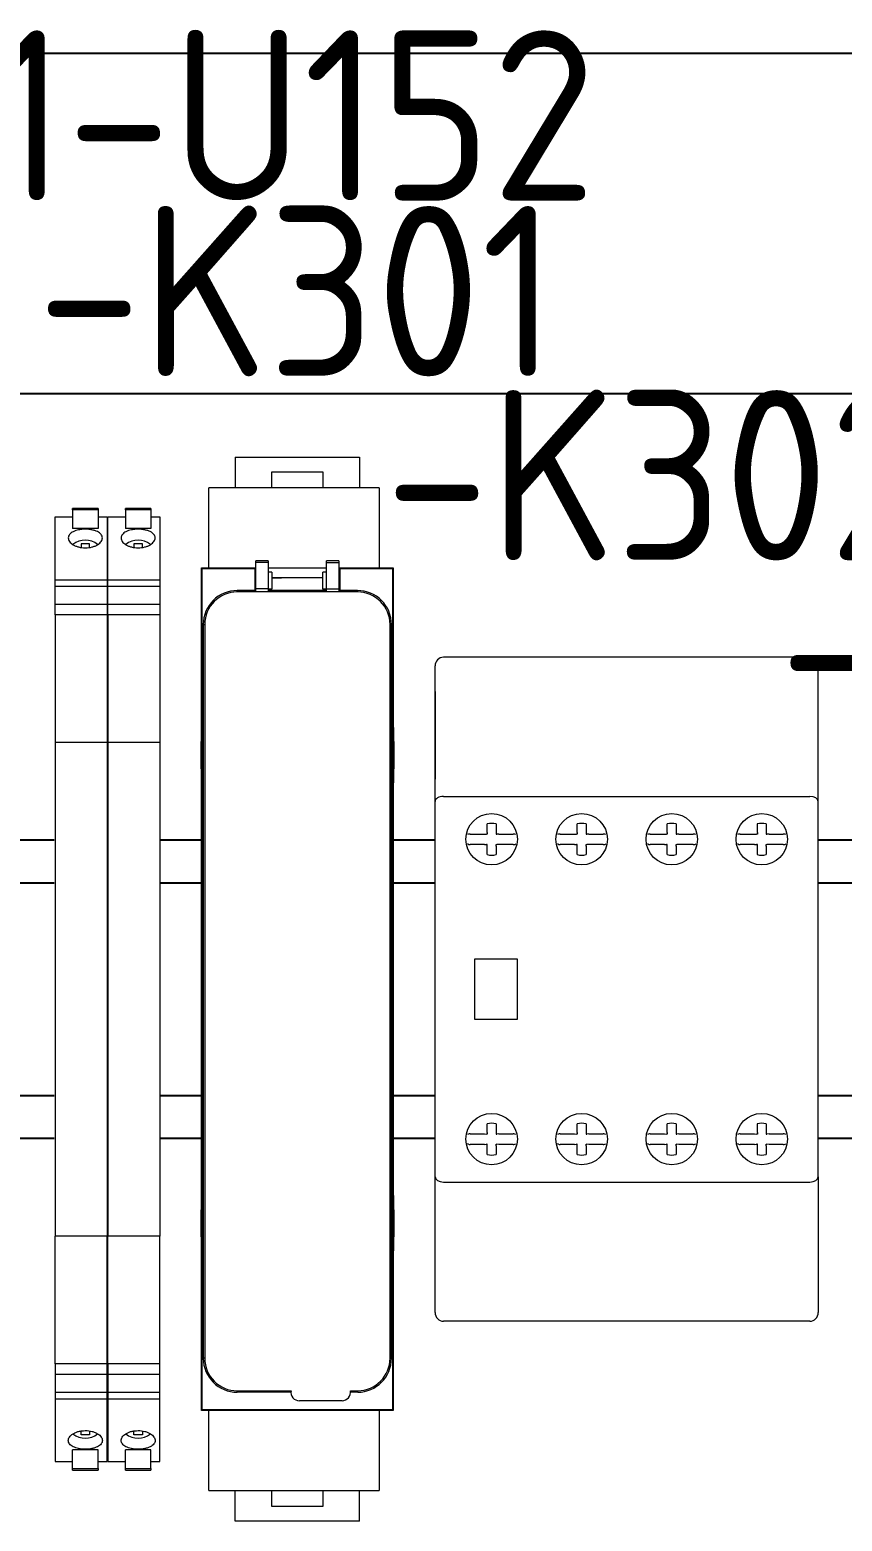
# Model space of a CAD drawing. Header units: millimetres. Extents: x 42356 to 50646, y 31507 to 39566.
# Drawn here: x 47638.1 to 47733.5, y 37755 to 37930.2 of the extents above; entities that cross this region are included whole.
import ezdxf
from ezdxf.enums import TextEntityAlignment as Align

# ---------------------------------------------------------------- set-up
doc = ezdxf.new("R2010")
doc.units = ezdxf.units.MM
doc.set_wipeout_variables(frame=1)
doc.layers.add('000-PI-Oprema', color=30, linetype='Continuous', lineweight=5)
for name, color, linetype in [('000-PI_TEXT', 7, 'Continuous'), ('002-PI-Kabelska kanalica', 150, 'Continuous'), ('004-PI-DIN Šina', 3, 'Continuous')]:
    doc.layers.add(name, color=color, linetype=linetype)
doc.styles.add('PI0', font='isocpeur.ttf', dxfattribs={"width": 0.9})

# ---------------------------------------------------------------- blocks, each defined once
blk = doc.blocks.new('*U322')
at = {"layer": '004-PI-DIN Šina'}
blk.add_lwpolyline([(530, -17.5), (530, 17.5), (0, 17.5), (0, -17.5)], close=True, dxfattribs=at)
for points in [[(0, 12.5), (530, 12.5)], [(0, -12.5), (530, -12.5)]]:
    blk.add_lwpolyline(points, dxfattribs=at)
blk = doc.blocks.new('*U321')
at = {"layer": '002-PI-Kabelska kanalica'}
for p, q in [((-20, -100), (-20, 439)), ((20, -100), (20, 439))]:
    blk.add_line(p, q, dxfattribs=at)
blk = doc.blocks.new('3TH4253-0BB4')
blk.add_wipeout([(47310.32, 38033.48), (47310.32, 38034.48), (47353.31, 38034.48), (47353.31, 38033.48), (47354.31, 38033.48), (47354.31, 37957.49), (47353.31, 37957.49), (47353.31, 37956.48), (47310.32, 37956.48), (47310.32, 37957.49), (47309.31, 37957.49), (47309.31, 38033.48)]).dxf.layer = '000-PI-Oprema'
at = {"layer": '000-PI-Oprema'}
for p, q in [((47353.31, 38034.48), (47310.32, 38034.48)), ((47309.31, 38029.21), (47309.31, 38033.48)), ((47354.31, 38017.53), (47354.31, 38033.48)), ((47309.31, 38030.47), (47309.31, 38020.15)), ((47309.31, 38017.53), (47309.31, 38029.21)), ((47309.31, 37973.44), (47309.31, 38017.53)), ((47310.32, 38018.14), (47353.31, 38018.14)), ((47354.31, 37973.44), (47354.31, 38017.53)), ((47313.24, 38013.71), (47313.13, 38013.66)), ((47313.44, 38013.72), (47315.11, 38013.72)), ((47315.11, 38013.72), (47315.35, 38013.71)), ((47315.44, 38013.71), (47315.35, 38013.71)), ((47315.44, 38013.89), (47315.44, 38014.9)), ((47315.44, 38013.89), (47315.44, 38013.71)), ((47316.48, 38014.9), (47316.48, 38013.89)), ((47316.48, 38013.89), (47316.48, 38013.71)), ((47316.48, 38013.71), (47316.57, 38013.71)), ((47316.82, 38013.72), (47316.57, 38013.71)), ((47316.82, 38013.72), (47318.48, 38013.72)), ((47318.79, 38013.66), (47318.69, 38013.71)), ((47323.81, 38013.71), (47323.71, 38013.66)), ((47324.01, 38013.72), (47325.68, 38013.72)), ((47325.68, 38013.72), (47325.93, 38013.71)), ((47326.01, 38013.71), (47325.93, 38013.71)), ((47326.01, 38013.89), (47326.01, 38014.9)), ((47326.01, 38013.89), (47326.01, 38013.71)), ((47327.05, 38014.9), (47327.05, 38013.89)), ((47327.05, 38013.89), (47327.05, 38013.71)), ((47327.05, 38013.71), (47327.14, 38013.71)), ((47327.39, 38013.72), (47327.14, 38013.71)), ((47327.39, 38013.72), (47329.05, 38013.72)), ((47329.36, 38013.66), (47329.26, 38013.71)), ((47334.38, 38013.71), (47334.28, 38013.66)), ((47334.59, 38013.72), (47336.25, 38013.72)), ((47336.25, 38013.72), (47336.5, 38013.71)), ((47336.59, 38013.71), (47336.5, 38013.71)), ((47336.59, 38013.89), (47336.59, 38014.9)), ((47336.59, 38013.89), (47336.59, 38013.71)), ((47337.63, 38014.9), (47337.63, 38013.89)), ((47337.63, 38013.89), (47337.63, 38013.71)), ((47337.63, 38013.71), (47337.71, 38013.71)), ((47337.96, 38013.72), (47337.71, 38013.71)), ((47337.96, 38013.72), (47339.63, 38013.72)), ((47339.93, 38013.66), (47339.83, 38013.71)), ((47344.95, 38013.71), (47344.85, 38013.66)), ((47345.16, 38013.72), (47346.82, 38013.72)), ((47346.82, 38013.72), (47347.07, 38013.71)), ((47347.16, 38013.71), (47347.07, 38013.71)), ((47347.16, 38013.89), (47347.16, 38014.9)), ((47347.16, 38013.89), (47347.16, 38013.71)), ((47348.2, 38014.9), (47348.2, 38013.89)), ((47348.2, 38013.89), (47348.2, 38013.71)), ((47348.2, 38013.71), (47348.29, 38013.71)), ((47348.53, 38013.72), (47348.29, 38013.71)), ((47348.53, 38013.72), (47350.2, 38013.72)), ((47350.51, 38013.66), (47350.41, 38013.71)), ((47313.24, 38012.5), (47313.13, 38012.55)), ((47315.11, 38012.49), (47313.44, 38012.49)), ((47315.11, 38012.49), (47315.35, 38012.49)), ((47315.44, 38012.49), (47315.35, 38012.49)), ((47315.44, 38012.31), (47315.44, 38012.49)), ((47315.44, 38011.31), (47315.44, 38012.31)), ((47316.48, 38012.31), (47316.48, 38012.49)), ((47316.48, 38012.49), (47316.57, 38012.49)), ((47316.48, 38012.31), (47316.48, 38011.31)), ((47316.82, 38012.49), (47316.57, 38012.49)), ((47318.48, 38012.49), (47316.82, 38012.49)), ((47318.69, 38012.5), (47318.79, 38012.55)), ((47323.81, 38012.5), (47323.71, 38012.55)), ((47325.68, 38012.49), (47324.01, 38012.49)), ((47325.68, 38012.49), (47325.93, 38012.49)), ((47326.01, 38012.49), (47325.93, 38012.49)), ((47326.01, 38012.31), (47326.01, 38012.49)), ((47326.01, 38011.31), (47326.01, 38012.31)), ((47327.05, 38012.31), (47327.05, 38012.49)), ((47327.05, 38012.49), (47327.14, 38012.49)), ((47327.05, 38012.31), (47327.05, 38011.31)), ((47327.39, 38012.49), (47327.14, 38012.49)), ((47329.05, 38012.49), (47327.39, 38012.49)), ((47329.26, 38012.5), (47329.36, 38012.55)), ((47334.38, 38012.5), (47334.28, 38012.55)), ((47336.25, 38012.49), (47334.59, 38012.49)), ((47336.25, 38012.49), (47336.5, 38012.49)), ((47336.59, 38012.49), (47336.5, 38012.49)), ((47336.59, 38012.31), (47336.59, 38012.49)), ((47336.59, 38011.31), (47336.59, 38012.31)), ((47337.63, 38012.31), (47337.63, 38012.49)), ((47337.63, 38012.49), (47337.71, 38012.49)), ((47337.63, 38012.31), (47337.63, 38011.31)), ((47337.96, 38012.49), (47337.71, 38012.49)), ((47339.63, 38012.49), (47337.96, 38012.49)), ((47339.83, 38012.5), (47339.93, 38012.55)), ((47344.95, 38012.5), (47344.85, 38012.55)), ((47346.82, 38012.49), (47345.16, 38012.49)), ((47346.82, 38012.49), (47347.07, 38012.49)), ((47347.16, 38012.49), (47347.07, 38012.49)), ((47347.16, 38012.31), (47347.16, 38012.49)), ((47347.16, 38011.31), (47347.16, 38012.31)), ((47348.2, 38012.31), (47348.2, 38012.49)), ((47348.2, 38012.49), (47348.29, 38012.49)), ((47348.2, 38012.31), (47348.2, 38011.31)), ((47348.53, 38012.49), (47348.29, 38012.49)), ((47350.2, 38012.49), (47348.53, 38012.49)), ((47350.41, 38012.5), (47350.51, 38012.55)), ((47318.98, 37999.01), (47313.95, 37999.01)), ((47313.95, 37999.01), (47313.95, 37991.96)), ((47318.98, 37991.96), (47318.98, 37999.01)), ((47313.95, 37991.96), (47318.98, 37991.96)), ((47313.24, 37978.47), (47313.13, 37978.42)), ((47313.44, 37978.48), (47315.11, 37978.48)), ((47315.11, 37978.48), (47315.35, 37978.47)), ((47315.44, 37978.47), (47315.35, 37978.47)), ((47315.44, 37978.66), (47315.44, 37979.66)), ((47315.44, 37978.66), (47315.44, 37978.47)), ((47316.48, 37979.66), (47316.48, 37978.66)), ((47316.48, 37978.66), (47316.48, 37978.47)), ((47316.48, 37978.47), (47316.57, 37978.47)), ((47316.82, 37978.48), (47316.57, 37978.47)), ((47316.82, 37978.48), (47318.48, 37978.48)), ((47318.79, 37978.42), (47318.69, 37978.47)), ((47323.81, 37978.47), (47323.71, 37978.42)), ((47324.01, 37978.48), (47325.68, 37978.48)), ((47325.68, 37978.48), (47325.93, 37978.47)), ((47326.01, 37978.47), (47325.93, 37978.47)), ((47326.01, 37978.66), (47326.01, 37979.66)), ((47326.01, 37978.66), (47326.01, 37978.47)), ((47327.05, 37979.66), (47327.05, 37978.66)), ((47327.05, 37978.66), (47327.05, 37978.47)), ((47327.05, 37978.47), (47327.14, 37978.47)), ((47327.39, 37978.48), (47327.14, 37978.47)), ((47327.39, 37978.48), (47329.05, 37978.48)), ((47329.36, 37978.42), (47329.26, 37978.47)), ((47334.38, 37978.47), (47334.28, 37978.42)), ((47334.59, 37978.48), (47336.25, 37978.48)), ((47336.25, 37978.48), (47336.5, 37978.47)), ((47336.59, 37978.47), (47336.5, 37978.47)), ((47336.59, 37978.66), (47336.59, 37979.66)), ((47336.59, 37978.66), (47336.59, 37978.47)), ((47337.63, 37979.66), (47337.63, 37978.66)), ((47337.63, 37978.66), (47337.63, 37978.47)), ((47337.63, 37978.47), (47337.71, 37978.47)), ((47337.96, 37978.48), (47337.71, 37978.47)), ((47337.96, 37978.48), (47339.63, 37978.48)), ((47339.93, 37978.42), (47339.83, 37978.47)), ((47344.95, 37978.47), (47344.85, 37978.42)), ((47345.16, 37978.48), (47346.82, 37978.48)), ((47346.82, 37978.48), (47347.07, 37978.47)), ((47347.16, 37978.47), (47347.07, 37978.47)), ((47347.16, 37978.66), (47347.16, 37979.66)), ((47347.16, 37978.66), (47347.16, 37978.47)), ((47348.2, 37979.66), (47348.2, 37978.66)), ((47348.2, 37978.66), (47348.2, 37978.47)), ((47348.2, 37978.47), (47348.29, 37978.47)), ((47348.53, 37978.48), (47348.29, 37978.47)), ((47348.53, 37978.48), (47350.2, 37978.48)), ((47350.51, 37978.42), (47350.41, 37978.47)), ((47313.24, 37977.26), (47313.13, 37977.31)), ((47315.11, 37977.25), (47313.44, 37977.25)), ((47315.11, 37977.25), (47315.35, 37977.26)), ((47315.44, 37977.26), (47315.35, 37977.26)), ((47315.44, 37977.07), (47315.44, 37977.26)), ((47315.44, 37976.07), (47315.44, 37977.07)), ((47316.48, 37977.07), (47316.48, 37977.26)), ((47316.48, 37977.26), (47316.57, 37977.26)), ((47316.48, 37977.07), (47316.48, 37976.07)), ((47316.82, 37977.25), (47316.57, 37977.26)), ((47318.48, 37977.25), (47316.82, 37977.25)), ((47318.69, 37977.26), (47318.79, 37977.31)), ((47323.81, 37977.26), (47323.71, 37977.31)), ((47325.68, 37977.25), (47324.01, 37977.25)), ((47325.68, 37977.25), (47325.93, 37977.26)), ((47326.01, 37977.26), (47325.93, 37977.26)), ((47326.01, 37977.07), (47326.01, 37977.26)), ((47326.01, 37976.07), (47326.01, 37977.07)), ((47327.05, 37977.07), (47327.05, 37977.26)), ((47327.05, 37977.26), (47327.14, 37977.26)), ((47327.05, 37977.07), (47327.05, 37976.07)), ((47327.39, 37977.25), (47327.14, 37977.26)), ((47329.05, 37977.25), (47327.39, 37977.25)), ((47329.26, 37977.26), (47329.36, 37977.31)), ((47334.38, 37977.26), (47334.28, 37977.31)), ((47336.25, 37977.25), (47334.59, 37977.25)), ((47336.25, 37977.25), (47336.5, 37977.26)), ((47336.59, 37977.26), (47336.5, 37977.26)), ((47336.59, 37977.07), (47336.59, 37977.26)), ((47336.59, 37976.07), (47336.59, 37977.07)), ((47337.63, 37977.07), (47337.63, 37977.26)), ((47337.63, 37977.26), (47337.71, 37977.26)), ((47337.63, 37977.07), (47337.63, 37976.07)), ((47337.96, 37977.25), (47337.71, 37977.26)), ((47339.63, 37977.25), (47337.96, 37977.25)), ((47339.83, 37977.26), (47339.93, 37977.31)), ((47344.95, 37977.26), (47344.85, 37977.31)), ((47346.82, 37977.25), (47345.16, 37977.25)), ((47346.82, 37977.25), (47347.07, 37977.26)), ((47347.16, 37977.26), (47347.07, 37977.26)), ((47347.16, 37977.07), (47347.16, 37977.26)), ((47347.16, 37976.07), (47347.16, 37977.07)), ((47348.2, 37977.07), (47348.2, 37977.26)), ((47348.2, 37977.26), (47348.29, 37977.26)), ((47348.2, 37977.07), (47348.2, 37976.07)), ((47348.53, 37977.25), (47348.29, 37977.26)), ((47350.2, 37977.25), (47348.53, 37977.25)), ((47350.41, 37977.26), (47350.51, 37977.31)), ((47309.31, 37961.76), (47309.31, 37973.44)), ((47354.31, 37973.44), (47354.31, 37961.76)), ((47310.32, 37972.83), (47353.31, 37972.83)), ((47309.31, 37957.49), (47309.31, 37970.82)), ((47354.31, 37970.82), (47354.31, 37960.5)), ((47354.31, 37961.76), (47354.31, 37957.49)), ((47353.31, 37956.48), (47310.32, 37956.48))]:
    blk.add_line(p, q, dxfattribs=at)
for centre in [(47315.96, 38013.1), (47326.53, 38013.1), (47337.11, 38013.1), (47347.68, 38013.1), (47315.96, 37977.87), (47326.53, 37977.87), (47337.11, 37977.87), (47347.68, 37977.87)]:
    blk.add_circle(centre, 3.02, dxfattribs=at)
for centre, radius, start, end in [((47310.32, 38033.48), 1.01, 90, 180), ((47353.31, 38033.48), 1.01, 0, 90), ((47315.96, 38013.1), 1.87, 73.8366, 106.1635), ((47326.53, 38013.1), 1.87, 73.8366, 106.1635), ((47337.11, 38013.1), 1.87, 73.8366, 106.1635), ((47347.68, 38013.1), 1.87, 73.8366, 106.1635), ((47313.44, 38011.55), 2.17, 90, 95.5303), ((47318.48, 38011.55), 2.17, 84.4708, 90), ((47324.01, 38011.55), 2.17, 90, 95.5303), ((47329.05, 38011.55), 2.17, 84.4708, 90), ((47334.59, 38011.55), 2.17, 90, 95.5303), ((47339.63, 38011.55), 2.17, 84.4708, 90), ((47345.16, 38011.55), 2.17, 90, 95.5303), ((47350.2, 38011.55), 2.17, 84.4708, 90), ((47313.44, 38014.65), 2.17, 264.4697, 270), ((47318.48, 38014.66), 2.17, 270, 275.5292), ((47324.01, 38014.65), 2.17, 264.4697, 270), ((47329.05, 38014.66), 2.17, 270, 275.5292), ((47334.59, 38014.65), 2.17, 264.4697, 270), ((47339.63, 38014.66), 2.17, 270, 275.5292), ((47345.16, 38014.65), 2.17, 264.4697, 270), ((47350.2, 38014.66), 2.17, 270, 275.5292), ((47315.96, 38013.1), 1.87, 253.8365, 286.1635), ((47326.53, 38013.1), 1.87, 253.8365, 286.1635), ((47337.11, 38013.1), 1.87, 253.8365, 286.1635), ((47347.68, 38013.1), 1.87, 253.8365, 286.1635), ((47313.44, 37976.31), 2.17, 90, 95.5303), ((47315.96, 37977.87), 1.87, 73.8366, 106.1635), ((47318.48, 37976.31), 2.17, 84.4708, 90), ((47324.01, 37976.31), 2.17, 90, 95.5303), ((47326.53, 37977.87), 1.87, 73.8366, 106.1635), ((47329.05, 37976.31), 2.17, 84.4708, 90), ((47334.59, 37976.31), 2.17, 90, 95.5303), ((47337.11, 37977.87), 1.87, 73.8366, 106.1635), ((47339.63, 37976.31), 2.17, 84.4708, 90), ((47345.16, 37976.31), 2.17, 90, 95.5303), ((47347.68, 37977.87), 1.87, 73.8366, 106.1635), ((47350.2, 37976.31), 2.17, 84.4708, 90), ((47313.44, 37979.42), 2.17, 264.4697, 270), ((47318.48, 37979.42), 2.17, 270, 275.5292), ((47324.01, 37979.42), 2.17, 264.4697, 270), ((47329.05, 37979.42), 2.17, 270, 275.5292), ((47334.59, 37979.42), 2.17, 264.4697, 270), ((47339.63, 37979.42), 2.17, 270, 275.5292), ((47345.16, 37979.42), 2.17, 264.4697, 270), ((47350.2, 37979.42), 2.17, 270, 275.5292), ((47315.96, 37977.87), 1.87, 253.8365, 286.1635), ((47326.53, 37977.87), 1.87, 253.8365, 286.1635), ((47337.11, 37977.87), 1.87, 253.8365, 286.1635), ((47347.68, 37977.87), 1.87, 253.8365, 286.1635), ((47310.32, 37957.49), 1.01, 180, 270), ((47353.31, 37957.49), 1.01, 270, 0)]:
    blk.add_arc(centre, radius, start, end, dxfattribs=at)
for centre, start_param, end_param in [((47310.32, 38017.53), 1.570796, 3.141593), ((47353.31, 38017.53), 0, 1.570796), ((47310.32, 37973.44), 3.141593, 4.712389), ((47353.31, 37973.44), 4.712389, 6.283185)]:
    blk.add_ellipse(centre, major_axis=(1.01, 0), ratio=0.606185, start_param=start_param, end_param=end_param, dxfattribs=at)
blk = doc.blocks.new('PR ele 3185A1')
blk.add_wipeout([(47381.42, 38029.25), (47383.47, 38029.25), (47383.47, 38030.25), (47386.47, 38030.25), (47386.47, 38029.25), (47387.52, 38029.25), (47387.52, 37918.25), (47386.47, 37918.25), (47386.47, 37917.26), (47383.47, 37917.26), (47383.47, 37918.25), (47381.42, 37918.25)]).dxf.layer = '000-PI-Oprema'
at = {"layer": '000-PI-Oprema'}
for p, q in [((47381.42, 38029.25), (47383.47, 38029.25)), ((47381.42, 38021.86), (47381.42, 38029.25)), ((47386.47, 38030.25), (47383.47, 38030.25)), ((47383.47, 38030.07), (47383.47, 38030.25)), ((47383.47, 38030.07), (47383.47, 38027.87)), ((47386.47, 38030.07), (47383.47, 38030.07)), ((47386.47, 38030.25), (47386.47, 38030.07)), ((47386.47, 38030.07), (47386.47, 38027.87)), ((47386.47, 38029.25), (47387.52, 38029.25)), ((47387.52, 38029.25), (47387.52, 38021.86)), ((47386.47, 38027.87), (47383.47, 38027.87)), ((47385.47, 38026.1), (47384.47, 38026.1)), ((47384.47, 38026.1), (47384.47, 38025.66)), ((47385.47, 38025.66), (47385.47, 38026.1)), ((47381.42, 38021.86), (47387.52, 38021.86)), ((47381.42, 38021.1), (47381.42, 38021.86)), ((47381.42, 38021.1), (47387.52, 38021.1)), ((47381.42, 38018.99), (47381.42, 38021.1)), ((47387.52, 38021.86), (47387.52, 38021.1)), ((47387.52, 38021.1), (47387.52, 38018.99)), ((47381.42, 38018.99), (47387.52, 38018.99)), ((47381.42, 38017.75), (47381.42, 38018.99)), ((47387.52, 38018.99), (47387.52, 38017.75)), ((47387.52, 38017.75), (47381.42, 38017.75)), ((47381.42, 38017.75), (47381.42, 38002.75)), ((47387.52, 38017.75), (47387.52, 38002.75)), ((47387.52, 38002.75), (47381.42, 38002.75)), ((47381.42, 38002.75), (47381.42, 37944.75)), ((47387.52, 38002.75), (47387.52, 37944.75)), ((47387.52, 37944.75), (47381.42, 37944.75)), ((47381.42, 37929.75), (47381.42, 37944.75)), ((47387.52, 37929.75), (47387.52, 37944.75)), ((47387.52, 37929.75), (47381.42, 37929.75)), ((47381.42, 37929.75), (47381.42, 37928.52)), ((47387.52, 37928.52), (47387.52, 37929.75)), ((47381.42, 37928.52), (47387.52, 37928.52)), ((47381.42, 37928.52), (47381.42, 37926.41)), ((47387.52, 37926.41), (47387.52, 37928.52)), ((47381.42, 37926.41), (47387.52, 37926.41)), ((47381.42, 37926.41), (47381.42, 37925.64)), ((47381.42, 37925.64), (47387.52, 37925.64)), ((47381.42, 37925.64), (47381.42, 37918.25)), ((47387.52, 37925.64), (47387.52, 37926.41)), ((47387.52, 37918.25), (47387.52, 37925.64)), ((47384.47, 37921.4), (47384.47, 37921.84)), ((47385.47, 37921.4), (47384.47, 37921.4)), ((47385.47, 37921.85), (47385.47, 37921.4)), ((47386.47, 37919.64), (47383.47, 37919.64)), ((47383.47, 37917.43), (47383.47, 37919.64)), ((47386.47, 37917.43), (47386.47, 37919.64)), ((47381.42, 37918.25), (47383.47, 37918.25)), ((47383.47, 37917.43), (47386.47, 37917.43)), ((47383.47, 37917.26), (47383.47, 37917.43)), ((47383.47, 37917.26), (47386.47, 37917.26)), ((47386.47, 37918.25), (47387.52, 37918.25)), ((47386.47, 37917.43), (47386.47, 37917.26))]:
    blk.add_line(p, q, dxfattribs=at)
for centre, start, end in [((47384.97, 38024.09), 52.9802, 127.0255), ((47384.97, 37923.42), 232.9745, 307.0198)]:
    blk.add_arc(centre, 2.41, start, end, dxfattribs=at)
for points in [[(47384.97, 38025.61), (47384.84, 38025.61), (47384.7, 38025.62), (47384.44, 38025.65), (47384.31, 38025.68), (47384.06, 38025.74), (47383.95, 38025.78), (47383.73, 38025.87), (47383.63, 38025.92), (47383.35, 38026.09), (47383.21, 38026.22), (47383.06, 38026.43), (47383.03, 38026.5), (47382.98, 38026.64), (47382.97, 38026.71), (47382.97, 38026.85), (47382.99, 38026.92), (47383.04, 38027.06), (47383.08, 38027.12), (47383.17, 38027.25), (47383.23, 38027.3), (47383.37, 38027.41), (47383.45, 38027.46), (47383.73, 38027.6), (47383.94, 38027.68), (47384.31, 38027.75), (47384.44, 38027.77), (47384.7, 38027.8), (47384.84, 38027.81), (47385.11, 38027.81), (47385.24, 38027.8), (47385.5, 38027.77), (47385.63, 38027.75), (47385.88, 38027.7), (47385.99, 38027.67), (47386.21, 38027.6), (47386.31, 38027.56), (47386.49, 38027.47), (47386.57, 38027.41), (47386.71, 38027.3), (47386.77, 38027.25), (47386.92, 38027.06), (47386.97, 38026.93), (47386.97, 38026.71), (47386.96, 38026.64), (47386.92, 38026.5), (47386.88, 38026.43), (47386.79, 38026.29), (47386.73, 38026.23), (47386.59, 38026.1), (47386.5, 38026.04), (47386.32, 38025.92), (47386.22, 38025.87), (47386, 38025.78), (47385.88, 38025.74), (47385.52, 38025.65), (47385.25, 38025.61), (47384.97, 38025.61)], [(47384.97, 37921.89), (47384.84, 37921.89), (47384.7, 37921.88), (47384.44, 37921.85), (47384.31, 37921.83), (47384.06, 37921.76), (47383.95, 37921.72), (47383.73, 37921.63), (47383.63, 37921.58), (47383.35, 37921.41), (47383.21, 37921.28), (47383.06, 37921.07), (47383.03, 37921), (47382.98, 37920.86), (47382.97, 37920.79), (47382.97, 37920.65), (47382.99, 37920.58), (47383.04, 37920.45), (47383.08, 37920.38), (47383.17, 37920.26), (47383.23, 37920.2), (47383.37, 37920.09), (47383.45, 37920.04), (47383.73, 37919.9), (47383.94, 37919.83), (47384.31, 37919.75), (47384.44, 37919.73), (47384.7, 37919.7), (47384.84, 37919.7), (47385.11, 37919.7), (47385.24, 37919.7), (47385.5, 37919.73), (47385.63, 37919.75), (47385.88, 37919.8), (47385.99, 37919.83), (47386.21, 37919.9), (47386.31, 37919.95), (47386.49, 37920.04), (47386.57, 37920.09), (47386.71, 37920.2), (47386.77, 37920.26), (47386.92, 37920.44), (47386.97, 37920.58), (47386.97, 37920.79), (47386.96, 37920.86), (47386.92, 37921), (47386.88, 37921.07), (47386.79, 37921.21), (47386.73, 37921.28), (47386.59, 37921.41), (47386.5, 37921.47), (47386.32, 37921.58), (47386.22, 37921.63), (47386, 37921.72), (47385.88, 37921.76), (47385.52, 37921.86), (47385.25, 37921.89), (47384.97, 37921.89)]]:
    blk.add_open_spline(points, degree=3, knots=[0, 0, 0, 0, 0.03125, 0.03125, 0.0625, 0.0625, 0.09375, 0.09375, 0.125, 0.125, 0.1875, 0.1875, 0.21875, 0.21875, 0.25, 0.25, 0.28125, 0.28125, 0.3125, 0.3125, 0.34375, 0.34375, 0.375, 0.375, 0.4375, 0.4375, 0.46875, 0.46875, 0.5, 0.5, 0.53125, 0.53125, 0.5625, 0.5625, 0.59375, 0.59375, 0.625, 0.625, 0.65625, 0.65625, 0.6875, 0.6875, 0.75, 0.75, 0.78125, 0.78125, 0.8125, 0.8125, 0.84375, 0.84375, 0.875, 0.875, 0.90625, 0.90625, 0.9375, 0.9375, 1, 1, 1, 1], dxfattribs=at)
blk = doc.blocks.new('XPSBAC14AC')
blk.add_wipeout([(51947.94, 38327.31), (51951.03, 38327.31), (51951.03, 38330.91), (51965.63, 38330.91), (51965.63, 38327.31), (51967.94, 38327.31), (51967.94, 38317.9), (51969.58, 38317.9), (51969.58, 38218.9), (51967.94, 38218.9), (51967.94, 38209.5), (51965.63, 38209.5), (51965.63, 38205.9), (51951.03, 38205.9), (51951.03, 38209.5), (51947.94, 38209.5), (51947.94, 38218.9), (51947.08, 38218.9), (51947.08, 38317.9), (51947.94, 38317.9)]).dxf.layer = '000-PI-Oprema'
at = {"layer": '000-PI-Oprema'}
for p, q in [((51951.03, 38330.91), (51965.63, 38330.91)), ((51951.03, 38330.91), (51951.03, 38327.31)), ((51965.63, 38330.91), (51965.63, 38327.31)), ((51955.34, 38329.2), (51961.33, 38329.2)), ((51955.34, 38327.31), (51955.34, 38329.2)), ((51961.33, 38329.2), (51961.33, 38327.31)), ((51967.94, 38327.31), (51947.94, 38327.31)), ((51947.94, 38317.9), (51947.94, 38327.31)), ((51967.94, 38327.31), (51967.94, 38317.9)), ((51954.89, 38318.75), (51953.47, 38318.75)), ((51953.47, 38315.09), (51953.47, 38318.75)), ((51954.89, 38318.56), (51953.47, 38318.56)), ((51954.89, 38318.75), (51954.89, 38315.09)), ((51963.19, 38318.75), (51961.77, 38318.75)), ((51961.77, 38315.09), (51961.77, 38318.75)), ((51961.77, 38318.56), (51963.19, 38318.56)), ((51963.19, 38318.75), (51963.19, 38315.09)), ((51947.08, 38317.9), (51953.47, 38317.9)), ((51947.17, 38317.82), (51947.08, 38317.9)), ((51947.08, 38299.18), (51947.08, 38317.9)), ((51947.17, 38317.82), (51953.33, 38317.82)), ((51947.17, 38218.99), (51947.17, 38317.82)), ((51953.33, 38317.9), (51953.33, 38315.25)), ((51953.47, 38317.4), (51953.33, 38317.4)), ((51954.89, 38317.9), (51961.77, 38317.9)), ((51955.33, 38317.4), (51954.89, 38317.4)), ((51955.33, 38317.4), (51955.33, 38315.4)), ((51955.33, 38316.76), (51958.33, 38316.79)), ((51958.33, 38316.79), (51961.33, 38316.76)), ((51961.77, 38317.4), (51961.33, 38317.4)), ((51961.33, 38315.4), (51961.33, 38317.4)), ((51963.19, 38317.9), (51969.58, 38317.9)), ((51963.33, 38317.4), (51963.19, 38317.4)), ((51963.33, 38317.9), (51963.33, 38315.25)), ((51963.33, 38317.82), (51969.49, 38317.82)), ((51969.49, 38317.82), (51969.58, 38317.9)), ((51969.49, 38317.82), (51969.49, 38218.99)), ((51969.58, 38317.9), (51969.58, 38299.18)), ((51953.47, 38315.25), (51951.28, 38315.25)), ((51951.28, 38315.08), (51951.28, 38315.25)), ((51965.38, 38315.08), (51951.28, 38315.08)), ((51953.47, 38315.4), (51953.33, 38315.4)), ((51954.89, 38315.46), (51953.47, 38315.46)), ((51955.33, 38315.4), (51954.89, 38315.4)), ((51961.77, 38315.25), (51954.89, 38315.25)), ((51961.77, 38315.4), (51961.33, 38315.4)), ((51961.77, 38315.46), (51963.19, 38315.46)), ((51963.33, 38315.4), (51963.19, 38315.4)), ((51965.38, 38315.25), (51963.19, 38315.25)), ((51965.38, 38315.25), (51965.38, 38315.08)), ((51947.28, 38311.25), (51947.45, 38311.25)), ((51947.28, 38311.25), (51947.28, 38225.05)), ((51947.45, 38311.25), (51947.45, 38225.05)), ((51969.21, 38311.25), (51969.38, 38311.25)), ((51969.21, 38225.05), (51969.21, 38311.25)), ((51969.38, 38225.05), (51969.38, 38311.25)), ((51947.06, 38299.15), (51947.14, 38299.23)), ((51947.06, 38297.5), (51947.06, 38299.15)), ((51947.14, 38300.15), (51947.08, 38300.15)), ((51969.58, 38300.15), (51969.53, 38300.15)), ((51969.53, 38299.23), (51969.61, 38299.15)), ((51969.61, 38299.15), (51969.61, 38297.5)), ((51947.02, 38297.5), (51947.11, 38297.5)), ((51947.02, 38294.3), (51947.02, 38297.5)), ((51947.11, 38297.67), (51947.08, 38297.67)), ((51947.08, 38297.67), (51947.08, 38297.5)), ((51947.11, 38294.13), (51947.11, 38297.67)), ((51969.59, 38297.67), (51969.56, 38297.67)), ((51969.56, 38297.67), (51969.56, 38294.13)), ((51969.56, 38297.5), (51969.64, 38297.5)), ((51969.59, 38297.5), (51969.59, 38297.67)), ((51969.64, 38297.5), (51969.64, 38294.3)), ((51947.11, 38294.3), (51947.02, 38294.3)), ((51947.06, 38292.65), (51947.06, 38294.3)), ((51947.08, 38294.3), (51947.08, 38294.13)), ((51947.08, 38294.13), (51947.11, 38294.13)), ((51969.64, 38294.3), (51969.56, 38294.3)), ((51969.56, 38294.13), (51969.59, 38294.13)), ((51969.59, 38294.13), (51969.59, 38294.3)), ((51969.61, 38294.3), (51969.61, 38292.65)), ((51947.14, 38292.58), (51947.06, 38292.65)), ((51947.08, 38244.18), (51947.08, 38292.63)), ((51969.61, 38292.65), (51969.53, 38292.58)), ((51969.58, 38292.63), (51969.58, 38244.18)), ((51947.08, 38291.65), (51947.14, 38291.65)), ((51969.53, 38291.65), (51969.58, 38291.65)), ((51947.14, 38245.15), (51947.08, 38245.15)), ((51969.58, 38245.15), (51969.53, 38245.15)), ((51947.06, 38244.15), (51947.14, 38244.23)), ((51947.06, 38242.5), (51947.06, 38244.15)), ((51969.53, 38244.23), (51969.61, 38244.15)), ((51969.61, 38244.15), (51969.61, 38242.5)), ((51947.02, 38239.3), (51947.02, 38242.5)), ((51947.02, 38242.5), (51947.11, 38242.5)), ((51947.08, 38242.67), (51947.08, 38242.5)), ((51947.11, 38242.67), (51947.08, 38242.67)), ((51947.11, 38239.13), (51947.11, 38242.67)), ((51969.56, 38242.67), (51969.56, 38239.13)), ((51969.59, 38242.67), (51969.56, 38242.67)), ((51969.56, 38242.5), (51969.64, 38242.5)), ((51969.59, 38242.5), (51969.59, 38242.67)), ((51969.64, 38242.5), (51969.64, 38239.3)), ((51947.11, 38239.3), (51947.02, 38239.3)), ((51947.06, 38237.65), (51947.06, 38239.3)), ((51947.08, 38239.3), (51947.08, 38239.13)), ((51969.64, 38239.3), (51969.56, 38239.3)), ((51969.59, 38239.13), (51969.59, 38239.3)), ((51969.61, 38239.3), (51969.61, 38237.65)), ((51947.14, 38237.58), (51947.06, 38237.65)), ((51947.08, 38239.13), (51947.11, 38239.13)), ((51947.08, 38218.9), (51947.08, 38237.63)), ((51969.61, 38237.65), (51969.53, 38237.58)), ((51969.56, 38239.13), (51969.59, 38239.13)), ((51969.58, 38237.63), (51969.58, 38218.9)), ((51947.08, 38236.65), (51947.14, 38236.65)), ((51969.53, 38236.65), (51969.58, 38236.65)), ((51947.45, 38225.05), (51947.28, 38225.05)), ((51969.38, 38225.05), (51969.21, 38225.05)), ((51951.28, 38221.05), (51951.28, 38221.22)), ((51951.28, 38221.22), (51957.6, 38221.22)), ((51957.6, 38221.05), (51951.28, 38221.05)), ((51963.58, 38220.05), (51958.58, 38220.05)), ((51964.57, 38221.22), (51965.42, 38221.22)), ((51965.43, 38221.05), (51964.57, 38221.05)), ((51965.43, 38221.05), (51965.42, 38221.22)), ((51947.17, 38218.99), (51947.08, 38218.9)), ((51969.58, 38218.9), (51947.08, 38218.9)), ((51969.49, 38218.99), (51947.17, 38218.99)), ((51947.94, 38209.5), (51947.94, 38218.9)), ((51967.94, 38218.9), (51967.94, 38209.5)), ((51969.49, 38218.99), (51969.58, 38218.9)), ((51947.94, 38209.5), (51967.94, 38209.5)), ((51951.03, 38205.9), (51951.03, 38209.5)), ((51955.33, 38207.61), (51955.33, 38209.5)), ((51961.33, 38209.5), (51961.33, 38207.61)), ((51965.63, 38205.9), (51965.63, 38209.5)), ((51961.33, 38207.61), (51955.33, 38207.61)), ((51965.63, 38205.9), (51951.03, 38205.9))]:
    blk.add_line(p, q, dxfattribs=at)
for centre, radius, start, end in [((51976.28, 37111.64), 1205.24, 90.85346, 90.99635), ((51951.28, 38311.25), 4, 90, 180), ((51951.28, 38311.25), 3.83, 90, 180), ((51965.38, 38311.25), 4, 0, 90), ((51965.38, 38311.25), 3.83, 0, 90), ((51951.28, 38225.05), 4, 180, 270), ((51951.28, 38225.05), 3.83, 180, 270), ((51965.38, 38225.05), 3.83, 270.6387, 0), ((51965.38, 38225.05), 4, 270.625, 0), ((51958.58, 38221.05), 1, 170.1939, 270), ((51963.58, 38221.05), 0.998, 270, 9.9366)]:
    blk.add_arc(centre, radius, start, end, dxfattribs=at)
for points, knots in [([(51947.14, 38299.69), (51947.14, 38299.72), (51947.14, 38299.78), (51947.14, 38299.87), (51947.14, 38299.94), (51947.14, 38300.01), (51947.14, 38300.06), (51947.14, 38300.1), (51947.14, 38300.12), (51947.14, 38300.13), (51947.14, 38300.14), (51947.14, 38300.15), (51947.14, 38300.15), (51947.14, 38300.15)], [0, 0, 0, 0, 0.193096, 0.38017, 0.553085, 0.705022, 0.829881, 0.880646, 0.922911, 0.956185, 0.980215, 0.994834, 1, 1, 1, 1]), ([(51947.14, 38299.23), (51947.14, 38299.23), (51947.14, 38299.24), (51947.14, 38299.24), (51947.14, 38299.25), (51947.14, 38299.28), (51947.14, 38299.32), (51947.14, 38299.37), (51947.14, 38299.44), (51947.14, 38299.55), (51947.14, 38299.63), (51947.14, 38299.69)], [0, 0, 0, 0, 0.00666, 0.022616, 0.047761, 0.081913, 0.175972, 0.300944, 0.452175, 0.623721, 1, 1, 1, 1]), ([(51969.53, 38300.15), (51969.53, 38300.15), (51969.53, 38300.15), (51969.53, 38300.14), (51969.53, 38300.13), (51969.53, 38300.12), (51969.53, 38300.1), (51969.52, 38300.06), (51969.52, 38300.01), (51969.52, 38299.94), (51969.52, 38299.87), (51969.52, 38299.78), (51969.52, 38299.72), (51969.52, 38299.69)], [0, 0, 0, 0, 0.005166, 0.019785, 0.043815, 0.077089, 0.119354, 0.170119, 0.294978, 0.446915, 0.61983, 0.806904, 1, 1, 1, 1]), ([(51969.52, 38299.69), (51969.52, 38299.63), (51969.52, 38299.55), (51969.52, 38299.44), (51969.52, 38299.37), (51969.52, 38299.32), (51969.53, 38299.28), (51969.53, 38299.25), (51969.53, 38299.24), (51969.53, 38299.24), (51969.53, 38299.23), (51969.53, 38299.23)], [0, 0, 0, 0, 0.376279, 0.547825, 0.699056, 0.824028, 0.918087, 0.952239, 0.977384, 0.99334, 1, 1, 1, 1]), ([(51947.14, 38292.11), (51947.14, 38292.17), (51947.14, 38292.26), (51947.14, 38292.36), (51947.14, 38292.43), (51947.14, 38292.49), (51947.14, 38292.53), (51947.14, 38292.55), (51947.14, 38292.56), (51947.14, 38292.57), (51947.14, 38292.58), (51947.14, 38292.58)], [0, 0, 0, 0, 0.37628, 0.547819, 0.699055, 0.824029, 0.918087, 0.952239, 0.977384, 0.99334, 1, 1, 1, 1]), ([(51947.14, 38291.65), (51947.14, 38291.65), (51947.14, 38291.66), (51947.14, 38291.66), (51947.14, 38291.68), (51947.14, 38291.69), (51947.14, 38291.71), (51947.14, 38291.74), (51947.14, 38291.79), (51947.14, 38291.86), (51947.14, 38291.94), (51947.14, 38292.03), (51947.14, 38292.08), (51947.14, 38292.11)], [0, 0, 0, 0, 0.005166, 0.019784, 0.043814, 0.077089, 0.119356, 0.170122, 0.294977, 0.4469, 0.619834, 0.806964, 1, 1, 1, 1]), ([(51969.53, 38292.58), (51969.53, 38292.58), (51969.53, 38292.57), (51969.53, 38292.56), (51969.53, 38292.55), (51969.53, 38292.53), (51969.52, 38292.49), (51969.52, 38292.43), (51969.52, 38292.36), (51969.52, 38292.26), (51969.52, 38292.17), (51969.52, 38292.11)], [0, 0, 0, 0, 0.00666, 0.022616, 0.047761, 0.081913, 0.175972, 0.300945, 0.452176, 0.623721, 1, 1, 1, 1]), ([(51969.52, 38292.11), (51969.52, 38292.08), (51969.52, 38292.03), (51969.52, 38291.94), (51969.52, 38291.86), (51969.52, 38291.79), (51969.52, 38291.74), (51969.53, 38291.71), (51969.53, 38291.69), (51969.53, 38291.68), (51969.53, 38291.66), (51969.53, 38291.66), (51969.53, 38291.65), (51969.53, 38291.65)], [0, 0, 0, 0, 0.193096, 0.38017, 0.553085, 0.705023, 0.829882, 0.880646, 0.922912, 0.956185, 0.980215, 0.994834, 1, 1, 1, 1]), ([(51947.14, 38244.69), (51947.14, 38244.72), (51947.14, 38244.78), (51947.14, 38244.87), (51947.14, 38244.94), (51947.14, 38245.01), (51947.14, 38245.06), (51947.14, 38245.1), (51947.14, 38245.12), (51947.14, 38245.13), (51947.14, 38245.14), (51947.14, 38245.15), (51947.14, 38245.15), (51947.14, 38245.15)], [0, 0, 0, 0, 0.193096, 0.38017, 0.553085, 0.705022, 0.829881, 0.880646, 0.922911, 0.956185, 0.980215, 0.994834, 1, 1, 1, 1]), ([(51947.14, 38244.23), (51947.14, 38244.23), (51947.14, 38244.24), (51947.14, 38244.24), (51947.14, 38244.25), (51947.14, 38244.28), (51947.14, 38244.32), (51947.14, 38244.37), (51947.14, 38244.44), (51947.14, 38244.55), (51947.14, 38244.63), (51947.14, 38244.69)], [0, 0, 0, 0, 0.00666, 0.022616, 0.047761, 0.081913, 0.175972, 0.300944, 0.452175, 0.623721, 1, 1, 1, 1]), ([(51969.53, 38245.15), (51969.53, 38245.15), (51969.53, 38245.15), (51969.53, 38245.14), (51969.53, 38245.13), (51969.53, 38245.12), (51969.53, 38245.1), (51969.52, 38245.06), (51969.52, 38245.01), (51969.52, 38244.94), (51969.52, 38244.87), (51969.52, 38244.78), (51969.52, 38244.72), (51969.52, 38244.69)], [0, 0, 0, 0, 0.005166, 0.019785, 0.043815, 0.077089, 0.119354, 0.170119, 0.294978, 0.446915, 0.61983, 0.806904, 1, 1, 1, 1]), ([(51969.52, 38244.69), (51969.52, 38244.63), (51969.52, 38244.55), (51969.52, 38244.44), (51969.52, 38244.37), (51969.52, 38244.32), (51969.53, 38244.28), (51969.53, 38244.25), (51969.53, 38244.24), (51969.53, 38244.24), (51969.53, 38244.23), (51969.53, 38244.23)], [0, 0, 0, 0, 0.376279, 0.547825, 0.699056, 0.824028, 0.918087, 0.952239, 0.977384, 0.99334, 1, 1, 1, 1]), ([(51947.14, 38237.11), (51947.14, 38237.17), (51947.14, 38237.26), (51947.14, 38237.36), (51947.14, 38237.43), (51947.14, 38237.49), (51947.14, 38237.53), (51947.14, 38237.55), (51947.14, 38237.56), (51947.14, 38237.57), (51947.14, 38237.58), (51947.14, 38237.58)], [0, 0, 0, 0, 0.37628, 0.547819, 0.699055, 0.824029, 0.918087, 0.952239, 0.977384, 0.99334, 1, 1, 1, 1]), ([(51969.53, 38237.58), (51969.53, 38237.58), (51969.53, 38237.57), (51969.53, 38237.56), (51969.53, 38237.55), (51969.53, 38237.53), (51969.52, 38237.49), (51969.52, 38237.43), (51969.52, 38237.36), (51969.52, 38237.26), (51969.52, 38237.17), (51969.52, 38237.11)], [0, 0, 0, 0, 0.00666, 0.022616, 0.047761, 0.081913, 0.175972, 0.300945, 0.452176, 0.623721, 1, 1, 1, 1]), ([(51947.14, 38236.65), (51947.14, 38236.65), (51947.14, 38236.66), (51947.14, 38236.66), (51947.14, 38236.68), (51947.14, 38236.69), (51947.14, 38236.71), (51947.14, 38236.74), (51947.14, 38236.79), (51947.14, 38236.86), (51947.14, 38236.94), (51947.14, 38237.03), (51947.14, 38237.08), (51947.14, 38237.11)], [0, 0, 0, 0, 0.005166, 0.019784, 0.043814, 0.077089, 0.119356, 0.170122, 0.294977, 0.4469, 0.619834, 0.806964, 1, 1, 1, 1]), ([(51969.52, 38237.11), (51969.52, 38237.08), (51969.52, 38237.03), (51969.52, 38236.94), (51969.52, 38236.86), (51969.52, 38236.79), (51969.52, 38236.74), (51969.53, 38236.71), (51969.53, 38236.69), (51969.53, 38236.68), (51969.53, 38236.66), (51969.53, 38236.66), (51969.53, 38236.65), (51969.53, 38236.65)], [0, 0, 0, 0, 0.193096, 0.38017, 0.553085, 0.705023, 0.829882, 0.880646, 0.922912, 0.956185, 0.980215, 0.994834, 1, 1, 1, 1])]:
    blk.add_open_spline(points, degree=3, knots=knots, dxfattribs=at)

msp = doc.modelspace()

# ---------------------------------------------------------------- block references
at = {"rotation": 270}
msp.add_blockref('*U321', (47633.026, 37907.519), dxfattribs=at)
msp.add_blockref('*U322', (47537.526, 37817.519))

# ---------------------------------------------------------------- texts
at = {"layer": '000-PI_TEXT', "style": 'PI0', "width": 0.9}
for s, p in [('-U151-U152', (47644.101, 37920.209)), ('-K301', (47669.551, 37899.57)), ('-K302', (47712.03, 37877.943))]:
    msp.add_text(s, height=20, dxfattribs=at).set_placement(p, align=Align.MIDDLE)

# ---------------------------------------------------------------- next in the draw order: block references
at = {"layer": '000-PI-Oprema', "ltscale": 0.25}
msp.add_blockref('XPSBAC14AC', (-4288.781, -450.885), dxfattribs=at)
at = {"layer": '000-PI-Oprema'}
msp.add_blockref('3TH4253-0BB4', (376.401, -177.965), dxfattribs=at)

# ---------------------------------------------------------------- next in the draw order: wipeouts: each hides what was drawn before it
msp.add_wipeout([(47641.001, 37864.019), (47647.201, 37864.019), (47647.201, 37771.019), (47641.001, 37771.019)]).dxf.layer = '000-PI-Oprema'

# ---------------------------------------------------------------- next in the draw order: block references
msp.add_blockref('PR ele 3185A1', (259.678, -156.233), dxfattribs=at)

# ---------------------------------------------------------------- next in the draw order: texts
at = {"layer": '000-PI_TEXT', "style": 'PI0', "width": 0.9}
msp.add_text('-K321', height=20, dxfattribs=at).set_placement((47756.71, 37857.95), align=Align.MIDDLE)

# ---------------------------------------------------------------- next in the draw order: block references
at = {"layer": '000-PI-Oprema'}
msp.add_blockref('PR ele 3185A1', (265.878, -156.233), dxfattribs=at)

doc.saveas('drawing.dxf')
